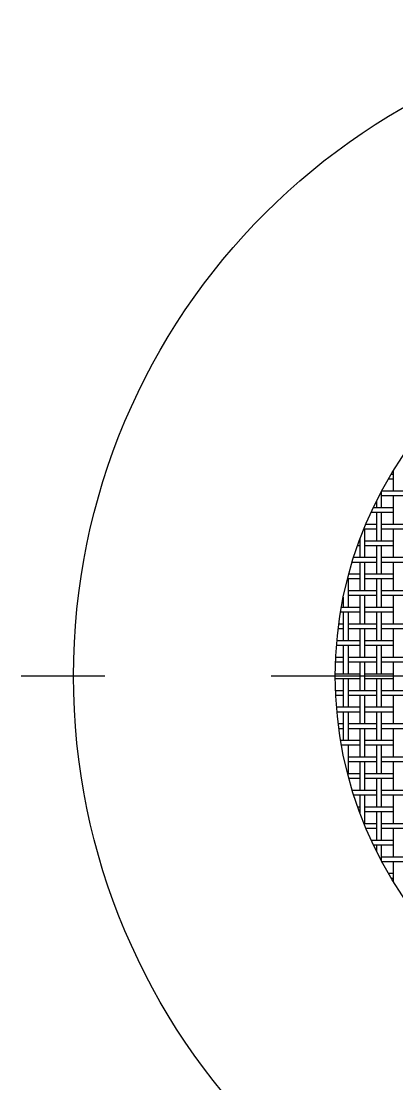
# Model space of a CAD drawing. Extents: x 0.5 to 91.8, y 0 to 64.7.
# Drawn here: x 12.88 to 27.22, y 22.13 to 62.69 of the extents above; entities that cross this region are included whole.
import ezdxf

# ---------------------------------------------------------------- set-up
doc = ezdxf.new("R2010")
doc.units = 0
doc.linetypes.add('CENTER', pattern=[50.8, 31.75, -6.35, 6.35, -6.35])
doc.layers.get('0').update_dxf_attribs({"linetype": 'CONTINUOUS'})
doc.layers.add('CENTER', color=1, linetype='CENTER')

msp = doc.modelspace()

# ---------------------------------------------------------------- linework, layer by layer
at = {"color": 7, "linetype": 'CONTINUOUS'}
for p, q in [((27.085, 45.527), (27.085, 44.765)), ((26.902, 45.22), (27.085, 45.22)), ((27.009, 45.4), (27.085, 45.4)), ((26.63, 44.765), (27.72, 44.765)), ((26.63, 44.731), (26.63, 44.13)), ((26.45, 44.381), (26.45, 44.13)), ((26.63, 44.585), (27.72, 44.585)), ((27.085, 44.585), (27.085, 43.495)), ((26.244, 43.95), (27.085, 43.95)), ((26.328, 44.13), (27.085, 44.13)), ((26.45, 43.95), (26.45, 42.86)), ((26.63, 43.95), (26.63, 42.86)), ((26.044, 43.495), (26.45, 43.495)), ((26.63, 43.495), (27.72, 43.495)), ((25.97, 43.315), (26.45, 43.315)), ((25.995, 43.315), (25.995, 42.225)), ((26.63, 43.315), (27.72, 43.315)), ((27.085, 43.315), (27.085, 42.225)), ((25.73, 42.68), (25.815, 42.68)), ((25.795, 42.86), (25.815, 42.86)), ((25.815, 42.917), (25.815, 42.225)), ((25.995, 42.86), (27.085, 42.86)), ((25.995, 42.68), (27.085, 42.68)), ((26.45, 42.68), (26.45, 41.59)), ((26.63, 42.68), (26.63, 41.59)), ((25.577, 42.225), (26.45, 42.225)), ((26.63, 42.225), (27.72, 42.225)), ((25.522, 42.045), (26.45, 42.045)), ((25.815, 42.045), (25.815, 40.955)), ((25.995, 42.045), (25.995, 40.955)), ((26.63, 42.045), (27.72, 42.045)), ((27.085, 42.045), (27.085, 40.955)), ((25.344, 41.41), (25.815, 41.41)), ((25.36, 41.41), (25.36, 40.32)), ((25.391, 41.59), (25.815, 41.59)), ((25.995, 41.59), (27.085, 41.59)), ((25.995, 41.41), (27.085, 41.41)), ((26.45, 41.41), (26.45, 40.32)), ((26.63, 41.41), (26.63, 40.32)), ((25.18, 40.7), (25.18, 40.32)), ((25.36, 40.955), (26.45, 40.955)), ((25.36, 40.775), (26.45, 40.775)), ((25.815, 40.775), (25.815, 39.685)), ((25.995, 40.775), (25.995, 39.685)), ((26.63, 40.955), (27.72, 40.955)), ((26.63, 40.775), (27.72, 40.775)), ((27.085, 40.775), (27.085, 39.685)), ((25.108, 40.32), (25.815, 40.32)), ((25.995, 40.32), (27.085, 40.32)), ((25.077, 40.14), (25.815, 40.14)), ((25.18, 40.14), (25.18, 39.05)), ((25.36, 40.14), (25.36, 39.05)), ((25.995, 40.14), (27.085, 40.14)), ((26.45, 40.14), (26.45, 39.05)), ((26.63, 40.14), (26.63, 39.05)), ((24.986, 39.505), (25.18, 39.505)), ((25.009, 39.685), (25.18, 39.685)), ((25.36, 39.685), (26.45, 39.685)), ((25.36, 39.505), (26.45, 39.505)), ((25.815, 39.505), (25.815, 38.415)), ((25.995, 39.505), (25.995, 38.415)), ((26.63, 39.685), (27.72, 39.685)), ((26.63, 39.505), (27.72, 39.505)), ((27.085, 39.505), (27.085, 38.415)), ((24.937, 39.05), (25.815, 39.05)), ((25.995, 39.05), (27.085, 39.05)), ((24.922, 38.87), (25.815, 38.87)), ((25.18, 38.87), (25.18, 37.78)), ((25.36, 38.87), (25.36, 37.78)), ((25.995, 38.87), (27.085, 38.87)), ((26.45, 38.87), (26.45, 37.78)), ((26.63, 38.87), (26.63, 37.78)), ((24.875, 38.235), (25.18, 38.235)), ((24.893, 38.415), (25.18, 38.415)), ((25.36, 38.415), (26.45, 38.415)), ((25.36, 38.235), (26.45, 38.235)), ((25.815, 38.235), (25.815, 37.145)), ((25.995, 38.235), (25.995, 37.145)), ((26.63, 38.415), (27.72, 38.415)), ((26.63, 38.235), (27.72, 38.235)), ((27.085, 38.235), (27.085, 37.145)), ((24.875, 37.78), (25.815, 37.78)), ((25.995, 37.78), (27.085, 37.78)), ((24.875, 37.6), (25.815, 37.6)), ((25.18, 37.6), (25.18, 36.51)), ((25.36, 37.6), (25.36, 36.51)), ((25.995, 37.6), (27.085, 37.6)), ((26.45, 37.6), (26.45, 36.51)), ((26.63, 37.6), (26.63, 36.51)), ((24.885, 37.145), (25.18, 37.145)), ((24.893, 36.965), (25.18, 36.965)), ((25.36, 37.145), (26.45, 37.145)), ((25.36, 36.965), (26.45, 36.965)), ((25.815, 36.965), (25.815, 35.875)), ((25.995, 36.965), (25.995, 35.875)), ((26.63, 37.145), (27.72, 37.145)), ((26.63, 36.965), (27.72, 36.965)), ((27.085, 36.965), (27.085, 35.875)), ((24.922, 36.51), (25.815, 36.51)), ((25.995, 36.51), (27.085, 36.51)), ((24.937, 36.33), (25.815, 36.33)), ((25.18, 36.33), (25.18, 35.24)), ((25.36, 36.33), (25.36, 35.24)), ((25.995, 36.33), (27.085, 36.33)), ((26.45, 36.33), (26.45, 35.24)), ((26.63, 36.33), (26.63, 35.24)), ((24.986, 35.875), (25.18, 35.875)), ((25.36, 35.875), (26.45, 35.875)), ((26.63, 35.875), (27.72, 35.875)), ((25.009, 35.695), (25.18, 35.695)), ((25.36, 35.695), (26.45, 35.695)), ((25.815, 35.695), (25.815, 34.605)), ((25.995, 35.695), (25.995, 34.605)), ((26.63, 35.695), (27.72, 35.695)), ((27.085, 35.695), (27.085, 34.605)), ((25.077, 35.24), (25.815, 35.24)), ((25.108, 35.06), (25.815, 35.06)), ((25.36, 35.06), (25.36, 33.97)), ((25.995, 35.24), (27.085, 35.24)), ((25.995, 35.06), (27.085, 35.06)), ((26.45, 35.06), (26.45, 33.97)), ((26.63, 35.06), (26.63, 33.97)), ((25.36, 34.605), (26.45, 34.605)), ((26.63, 34.605), (27.72, 34.605)), ((25.36, 34.425), (26.45, 34.425)), ((25.815, 34.425), (25.815, 33.335)), ((25.995, 34.425), (25.995, 33.335)), ((26.63, 34.425), (27.72, 34.425)), ((27.085, 34.425), (27.085, 33.335)), ((25.344, 33.97), (25.815, 33.97)), ((25.391, 33.79), (25.815, 33.79)), ((25.995, 33.97), (27.085, 33.97)), ((25.995, 33.79), (27.085, 33.79)), ((26.45, 33.79), (26.45, 32.7)), ((26.63, 33.79), (26.63, 32.7)), ((25.522, 33.335), (26.45, 33.335)), ((26.63, 33.335), (27.72, 33.335)), ((25.577, 33.155), (26.45, 33.155)), ((25.815, 33.155), (25.815, 32.464)), ((25.995, 33.155), (25.995, 32.065)), ((26.63, 33.155), (27.72, 33.155)), ((27.085, 33.155), (27.085, 32.065)), ((25.73, 32.7), (25.815, 32.7)), ((25.795, 32.52), (25.815, 32.52)), ((25.995, 32.7), (27.085, 32.7)), ((25.995, 32.52), (27.085, 32.52)), ((26.45, 32.52), (26.45, 31.43)), ((26.63, 32.52), (26.63, 31.43)), ((25.97, 32.065), (26.45, 32.065)), ((26.63, 32.065), (27.72, 32.065)), ((26.044, 31.885), (26.45, 31.885)), ((26.63, 31.885), (27.72, 31.885)), ((27.085, 31.885), (27.085, 30.795)), ((26.244, 31.43), (27.085, 31.43)), ((26.328, 31.25), (27.085, 31.25)), ((26.45, 31.25), (26.45, 30.999)), ((26.63, 31.25), (26.63, 30.649)), ((26.63, 30.795), (27.72, 30.795)), ((26.63, 30.615), (27.72, 30.615)), ((27.085, 30.615), (27.085, 29.853)), ((26.902, 30.16), (27.085, 30.16)), ((27.009, 29.98), (27.085, 29.98))]:
    msp.add_line(p, q, dxfattribs=at)
for radius in [25, 15]:
    msp.add_circle((39.875, 37.69), radius, dxfattribs=at)
at = {"layer": 'CENTER', "color": 1, "linetype": 'CENTER'}
msp.add_line((66.875, 37.69), (12.875, 37.69), dxfattribs=at)

doc.saveas('drawing.dxf')
